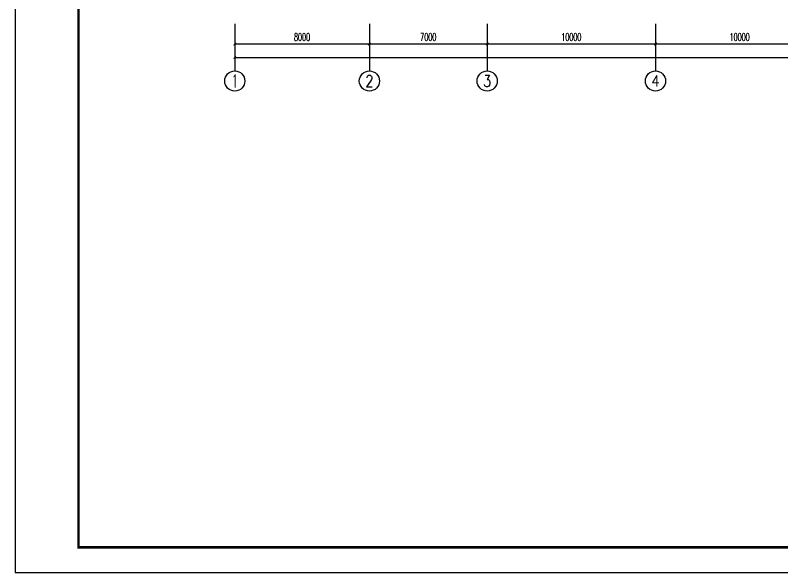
# Model space of a CAD drawing. Extents: x -620248 to 571765, y -684907 to -323071.
# Drawn here: x 83453 to 128993, y -543282 to -510183 of the extents above; entities that cross this region are included whole.
import ezdxf
from ezdxf.enums import TextEntityAlignment as Align

# ---------------------------------------------------------------- set-up
doc = ezdxf.new("R2010")
doc.units = 0
doc.header["$LTSCALE"] = 1000
doc.header["$MEASUREMENT"] = 0
for name, color, linetype in [('AXIS', 3, 'Continuous'), ('AXIS_TEXT', 7, 'Continuous'), ('PUB_TITLE', 4, 'Continuous'), ('WALL', 7, 'Continuous')]:
    doc.layers.add(name, color=color, linetype=linetype)
doc.styles.add('_TCH_AXIS', font='COMPLEX', dxfattribs={"bigfont": 'GBCBIG'})
doc.styles.add('_TCH_DIM_T3', font='SIMPLEX.shx', dxfattribs={"width": 0.564706, "bigfont": 'GBCBIG.shx'})
doc.styles.add('COMPLEX', font='COMPLEX')
doc.dimstyles.new('_TCH_ARCH&&150', dxfattribs={"dimtxt": 446.25, "dimasz": 150, "dimexe": 375, "dimexo": 450, "dimgap": 189.375, "dimtad": 1, "dimdec": 0, "dimzin": 0, "dimdsep": 46, "dimtxsty": '_TCH_DIM_T3', "dimblk": 'ARCHTICK', "dimcen": 0.09, "dimclrt": 7, "dimazin": 2, "dimtfac": 1, "dimtdec": 0, "dimtix": 1, "dimtmove": 2, "dimatfit": 3, "dimfxl": 1, "dimtolj": 1, "dimtzin": 0, "dimarcsym": 0})

# ---------------------------------------------------------------- blocks, each defined once
blk = doc.blocks.new('_ArchTick')
at = {"color": 0, "linetype": 'ByBlock', "const_width": 0.4}
blk.add_lwpolyline([(-0.5, -0.5), (0.5, 0.5)], dxfattribs=at)
blk = doc.blocks.new('*D290')
at = {"layer": 'AXIS', "color": 0, "lineweight": -2, "transparency": 16777216}
for p, q in [((6600, 3550), (6600, 1625)), ((114600, 3550), (114600, 1625)), ((6600, 2000), (114600, 2000))]:
    blk.add_line(p, q, dxfattribs=at)
at = {"layer": 'Defpoints', "color": 0, "transparency": 16777216}
for p in [(6600, 4000), (114600, 4000), (114600, 2000)]:
    blk.add_point(p, dxfattribs=at)
at = {"layer": 'AXIS', "color": 0, "lineweight": -2, "transparency": 16777216, "xscale": 150, "yscale": 150, "zscale": 150, "rotation": 180}
blk.add_blockref('_ArchTick', (6600, 2000), dxfattribs=at)
at = {"layer": 'AXIS', "color": 0, "lineweight": -2, "transparency": 16777216, "xscale": 150, "yscale": 150, "zscale": 150}
blk.add_blockref('_ArchTick', (114600, 2000), dxfattribs=at)
at = {"layer": 'AXIS', "color": 7, "transparency": 16777216, "insert": (60600, 2412), "char_height": 446.2, "attachment_point": 5, "style": '_TCH_DIM_T3'}
blk.add_mtext('\\A1;108000', dxfattribs=at)
blk = doc.blocks.new('*D291')
at = {"layer": 'AXIS', "color": 0, "lineweight": -2, "transparency": 16777216}
for p, q in [((6600, 3550), (6600, 2425)), ((14600, 3550), (14600, 2425)), ((6600, 2800), (14600, 2800))]:
    blk.add_line(p, q, dxfattribs=at)
at = {"layer": 'Defpoints', "color": 0, "transparency": 16777216}
for p in [(6600, 4000), (14600, 4000), (14600, 2800)]:
    blk.add_point(p, dxfattribs=at)
at = {"layer": 'AXIS', "color": 0, "lineweight": -2, "transparency": 16777216, "xscale": 150, "yscale": 150, "zscale": 150, "rotation": 180}
blk.add_blockref('_ArchTick', (6600, 2800), dxfattribs=at)
at = {"layer": 'AXIS', "color": 0, "lineweight": -2, "transparency": 16777216, "xscale": 150, "yscale": 150, "zscale": 150}
blk.add_blockref('_ArchTick', (14600, 2800), dxfattribs=at)
at = {"layer": 'AXIS', "color": 7, "transparency": 16777216, "insert": (10600, 3212), "char_height": 446.2, "attachment_point": 5, "style": '_TCH_DIM_T3'}
blk.add_mtext('\\A1;8000', dxfattribs=at)
blk = doc.blocks.new('*D292')
at = {"layer": 'AXIS', "color": 0, "lineweight": -2, "transparency": 16777216}
for p, q in [((14600, 3550), (14600, 2425)), ((21600, 3550), (21600, 2425)), ((14600, 2800), (21600, 2800))]:
    blk.add_line(p, q, dxfattribs=at)
at = {"layer": 'Defpoints', "color": 0, "transparency": 16777216}
for p in [(14600, 4000), (21600, 4000), (21600, 2800)]:
    blk.add_point(p, dxfattribs=at)
at = {"layer": 'AXIS', "color": 0, "lineweight": -2, "transparency": 16777216, "xscale": 150, "yscale": 150, "zscale": 150, "rotation": 180}
blk.add_blockref('_ArchTick', (14600, 2800), dxfattribs=at)
at = {"layer": 'AXIS', "color": 0, "lineweight": -2, "transparency": 16777216, "xscale": 150, "yscale": 150, "zscale": 150}
blk.add_blockref('_ArchTick', (21600, 2800), dxfattribs=at)
at = {"layer": 'AXIS', "color": 7, "transparency": 16777216, "insert": (18100, 3212), "char_height": 446.2, "attachment_point": 5, "style": '_TCH_DIM_T3'}
blk.add_mtext('\\A1;7000', dxfattribs=at)
blk = doc.blocks.new('*D293')
at = {"layer": 'AXIS', "color": 0, "lineweight": -2, "transparency": 16777216}
for p, q in [((21600, 3550), (21600, 2425)), ((31600, 3550), (31600, 2425)), ((21600, 2800), (31600, 2800))]:
    blk.add_line(p, q, dxfattribs=at)
at = {"layer": 'Defpoints', "color": 0, "transparency": 16777216}
for p in [(21600, 4000), (31600, 4000), (31600, 2800)]:
    blk.add_point(p, dxfattribs=at)
at = {"layer": 'AXIS', "color": 0, "lineweight": -2, "transparency": 16777216, "xscale": 150, "yscale": 150, "zscale": 150, "rotation": 180}
blk.add_blockref('_ArchTick', (21600, 2800), dxfattribs=at)
at = {"layer": 'AXIS', "color": 0, "lineweight": -2, "transparency": 16777216, "xscale": 150, "yscale": 150, "zscale": 150}
blk.add_blockref('_ArchTick', (31600, 2800), dxfattribs=at)
at = {"layer": 'AXIS', "color": 7, "transparency": 16777216, "insert": (26600, 3212), "char_height": 446.2, "attachment_point": 5, "style": '_TCH_DIM_T3'}
blk.add_mtext('\\A1;10000', dxfattribs=at)
blk = doc.blocks.new('*D294')
at = {"layer": 'AXIS', "color": 0, "lineweight": -2, "transparency": 16777216}
for p, q in [((31600, 3550), (31600, 2425)), ((41600, 3550), (41600, 2425)), ((31600, 2800), (41600, 2800))]:
    blk.add_line(p, q, dxfattribs=at)
at = {"layer": 'Defpoints', "color": 0, "transparency": 16777216}
for p in [(31600, 4000), (41600, 4000), (41600, 2800)]:
    blk.add_point(p, dxfattribs=at)
at = {"layer": 'AXIS', "color": 0, "lineweight": -2, "transparency": 16777216, "xscale": 150, "yscale": 150, "zscale": 150, "rotation": 180}
blk.add_blockref('_ArchTick', (31600, 2800), dxfattribs=at)
at = {"layer": 'AXIS', "color": 0, "lineweight": -2, "transparency": 16777216, "xscale": 150, "yscale": 150, "zscale": 150}
blk.add_blockref('_ArchTick', (41600, 2800), dxfattribs=at)
at = {"layer": 'AXIS', "color": 7, "transparency": 16777216, "insert": (36600, 3212), "char_height": 446.2, "attachment_point": 5, "style": '_TCH_DIM_T3'}
blk.add_mtext('\\A1;10000', dxfattribs=at)
blk = doc.blocks.new('_AXISO')
blk.add_circle((0, 0), 0.5)
at = {"layer": 'AXIS_TEXT', "style": 'COMPLEX', "width": 1.041667}
blk.add_attdef('A', text='', height=0.56, dxfattribs=at).set_placement((-0.25, -0.28), (0.25, -0.28), align=Align.FIT)
blk = doc.blocks.new('A$C426F6F97')
at = {"layer": 'AXIS'}
for p, q in [((6600, 4000), (6600, 1200)), ((14600, 4000), (14600, 1200)), ((21600, 4000), (21600, 1200)), ((31600, 4000), (31600, 1200))]:
    blk.add_line(p, q, dxfattribs=at)
ref = blk.add_blockref('_AXISO', (6600, 600), dxfattribs=dict(at, xscale=1200, yscale=1200, zscale=1200))
ref.add_attrib('A', '1', dxfattribs={"layer": 'AXIS_TEXT', "height": 772.1, "style": '_TCH_AXIS'}).set_placement((6434.6, 214), (6765.4, 214), align=Align.FIT)
ref = blk.add_blockref('_AXISO', (14600, 600), dxfattribs=dict(at, xscale=1200, yscale=1200, zscale=1200))
ref.add_attrib('A', '2', dxfattribs={"layer": 'AXIS_TEXT', "height": 698.9, "style": '_TCH_AXIS'}).set_placement((14367, 250.5), (14833, 250.5), align=Align.FIT)
ref = blk.add_blockref('_AXISO', (21600, 600), dxfattribs=dict(at, xscale=1200, yscale=1200, zscale=1200))
ref.add_attrib('A', '3', dxfattribs={"layer": 'AXIS_TEXT', "height": 698.9, "style": '_TCH_AXIS'}).set_placement((21367, 250.5), (21833, 250.5), align=Align.FIT)
ref = blk.add_blockref('_AXISO', (31600, 600), dxfattribs=dict(at, xscale=1200, yscale=1200, zscale=1200))
ref.add_attrib('A', '4', dxfattribs={"layer": 'AXIS_TEXT', "height": 668.2, "style": '_TCH_AXIS'}).set_placement((31345.5, 265.9), (31854.5, 265.9), align=Align.FIT)
for p1, p2, distance, picture, middle in [((6600, 4000), (114600, 4000), -2000, '*D290', (60600, 2412.5)), ((6600, 4000), (14600, 4000), -1200, '*D291', (10600, 3212.5)), ((14600, 4000), (21600, 4000), -1200, '*D292', (18100, 3212.5)), ((21600, 4000), (31600, 4000), -1200, '*D293', (26600, 3212.5)), ((31600, 4000), (41600, 4000), -1200, '*D294', (36600, 3212.5))]:
    dim = blk.add_aligned_dim(p1=p1, p2=p2, distance=distance, dimstyle='_TCH_ARCH&&150', dxfattribs=at)
    dim.commit()
    dim.dimension.update_dxf_attribs({"geometry": picture, "text_midpoint": middle})

msp = doc.modelspace()

# ---------------------------------------------------------------- linework, layer by layer
at = {"layer": 'PUB_TITLE'}
msp.add_lwpolyline([(83452.7, -543282.2), (241102.7, -543282.2), (241102.7, -454182.2), (83452.7, -454182.2)], close=True, dxfattribs=at)
at = {"layer": 'PUB_TITLE', "const_width": 150}
msp.add_lwpolyline([(87202.7, -541782.2), (239602.7, -541782.2), (239602.7, -455682.2), (87202.7, -455682.2)], close=True, dxfattribs=at)

# ---------------------------------------------------------------- block references
at = {"layer": 'WALL'}
msp.add_blockref('A$C426F6F97', (89893, -514683.4), dxfattribs=at)

doc.saveas('drawing.dxf')
